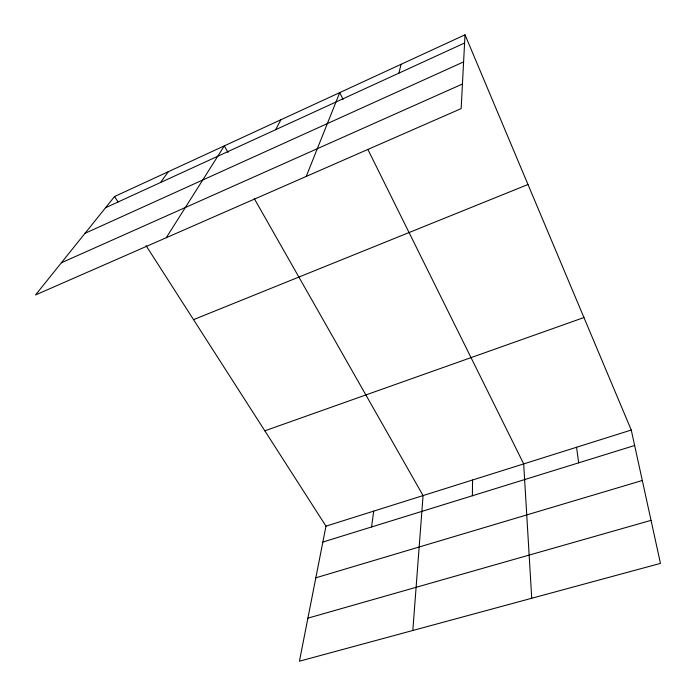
<?xml version="1.0" encoding="UTF-8"?>
<svg xmlns="http://www.w3.org/2000/svg" width="696" height="696" viewBox="0 0 696 696"><rect width="100%" height="100%" fill="white"/><g stroke="black" fill="none" stroke-linecap="round" stroke-linejoin="round"><path stroke-width="1.04" d="M472.384 495.752L472.549 480.014M465.015 34.8L461.161 108.602L35.54 294.947L114.553 196.516L465.015 34.8L631.263 430.041L660.461 563.386L299.437 661.2L325.98 526.15L146.038 245.601M412.824 630.48L423.064 495.587L254.318 198.673M371.534 526.976L373.726 511.116M398.895 73.15L401.061 64.31M306.214 176.445L339.726 92.612L343.076 99.38M275.633 129.7L280.862 119.782M166.257 237.719L224.312 145.873L228.062 152.468M160.498 182.526L168.336 171.695M105.548 207.739L464.589 43.004M85.016 233.317L463.597 61.901M61.37 262.775L462.448 84.016M193.523 319.647L527.986 184.501M264.837 430.815L583.944 317.541M325.98 526.15L631.263 430.041M322.857 542.053L634.648 445.501M315.827 577.81L642.304 480.484M307.893 618.152L651.038 520.356M114.553 196.516L118.05 201.971M367.984 149.657L523.688 463.91L531.735 598.264M576.558 447.267L578.68 462.831"/></g></svg>
